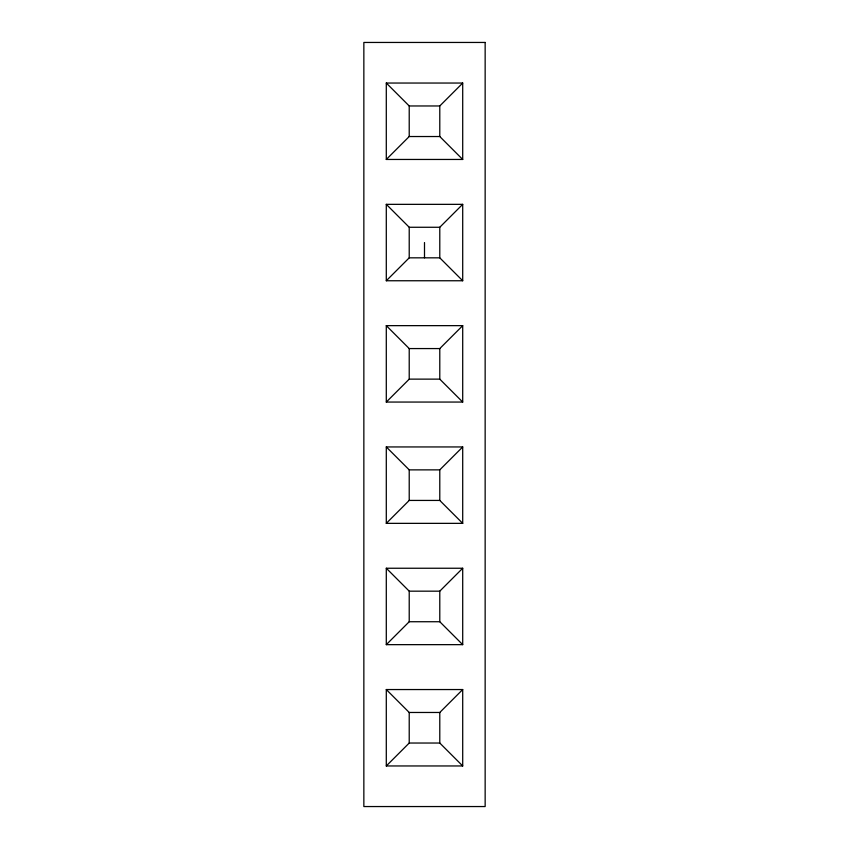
<?xml version="1.0" encoding="UTF-8"?>
<svg xmlns="http://www.w3.org/2000/svg" width="849" height="849" viewBox="0 0 849 849"><rect width="100%" height="100%" fill="white"/><g stroke="black" fill="none" stroke-linecap="round" stroke-linejoin="round"><path stroke-width="1.27" d="M386.295 159.453L409.218 136.53L439.782 136.53L462.705 159.453L462.705 83.043L386.295 83.043L386.295 159.453L462.705 159.453M439.782 136.53L439.782 105.966L462.705 83.043M386.295 280.754L409.218 257.831L409.218 227.267L386.295 204.344L462.705 204.344L462.705 280.754L386.295 280.754L386.295 204.344M462.705 280.754L439.782 257.831L439.782 227.267L462.705 204.344M386.295 402.055L409.218 379.132L409.218 348.568L386.295 325.645L462.705 325.645L462.705 402.055L386.295 402.055L386.295 325.645M409.218 348.568L439.782 348.568L462.705 325.645M386.295 523.355L409.218 500.432L439.782 500.432L462.705 523.355L386.295 523.355L386.295 446.945L462.705 446.945L462.705 523.355M439.782 500.432L439.782 469.868L462.705 446.945M386.295 644.656L409.218 621.733L409.218 591.169L386.295 568.246L386.295 644.656L462.705 644.656L462.705 568.246L386.295 568.246M462.705 644.656L439.782 621.733L439.782 591.169L462.705 568.246M386.295 765.957L409.218 743.034L409.218 712.47L386.295 689.547L386.295 765.957L462.705 765.957L462.705 689.547L386.295 689.547M409.218 712.47L439.782 712.47L462.705 689.547M386.295 83.043L409.218 105.966L439.782 105.966M409.218 227.267L439.782 227.267M409.218 257.831L439.782 257.831M409.218 379.132L439.782 379.132L462.705 402.055M386.295 446.945L409.218 469.868L439.782 469.868M409.218 591.169L439.782 591.169M409.218 621.733L439.782 621.733M409.218 743.034L439.782 743.034L462.705 765.957M439.782 348.568L439.782 379.132M439.782 712.47L439.782 743.034M424.5 242.549L424.5 257.831M409.218 105.966L409.218 136.53M409.218 469.868L409.218 500.432M485.15 42.45L363.85 42.45L363.85 806.55L485.15 806.55L485.15 42.45"/></g></svg>
